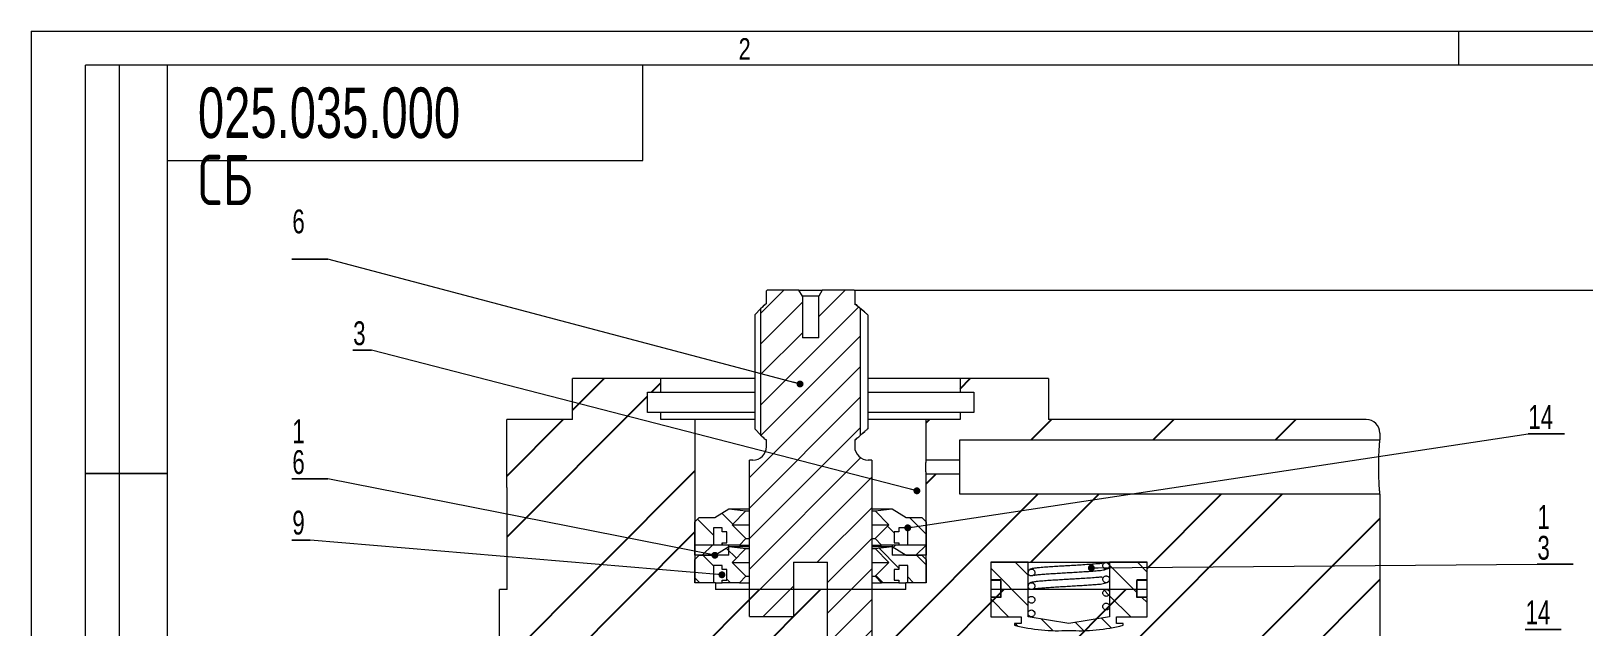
# Model space of a CAD drawing. Header units: millimetres. Extents: x 0 to 420, y -122 to 297.
# Drawn here: x 0 to 228.4, y 209.4 to 297 of the extents above; entities that cross this region are included whole.
import ezdxf

# ---------------------------------------------------------------- set-up
doc = ezdxf.new("R2010")
doc.units = ezdxf.units.MM
doc.layers.add('ОСЕВЫЕ', color=7, linetype='Continuous')
doc.styles.add('SLDTEXTSTYLE0', font='TXT', dxfattribs={"width": 0.7})
doc.styles.add('SLDTEXTSTYLE1', font='TXT', dxfattribs={"width": 0.7, "bigfont": 'bigfont'})
doc.styles.add('SLDTEXTSTYLE5', font='TXT', dxfattribs={"width": 0.75})
doc.dimstyles.new('SLDDIMSTYLE0', dxfattribs={"dimtxt": 4.10931, "dimasz": 3.302, "dimexe": 0, "dimexo": 0.0625, "dimgap": 1.027327, "dimtad": 2, "dimdec": 3, "dimrnd": 1e-09, "dimzin": 12, "dimdsep": 46, "dimtxsty": 'SLDTEXTSTYLE0', "dimsah": 1, "dimcen": 0.09, "dimadec": 0, "dimazin": 3, "dimtfac": 1, "dimtdec": 3, "dimtofl": 0, "dimtmove": 0, "dimatfit": 3, "dimfxl": 1, "dimfrac": 2, "dimtolj": 1, "dimtzin": 12, "dimarcsym": 0})

# ---------------------------------------------------------------- blocks, each defined once
blk = doc.blocks.new('SW_NOTE_0')
at = {"color": 0, "linetype": 'Continuous', "lineweight": 0, "char_height": 7.4083, "attachment_point": 1}
for s, insert, style in [('025.035.000', (0, 9.55), 'SLDTEXTSTYLE0'), ('\\M+18452\\M+18441', (0, -0.33), 'SLDTEXTSTYLE1')]:
    blk.add_mtext(s, dxfattribs=dict(at, insert=insert, style=style))
blk = doc.blocks.new('SW_NOTE_1')
at = {"color": 0, "linetype": 'Continuous', "lineweight": 0}
for p, q in [((-0.05, 0.29), (2.67, 0.29)), ((2.67, 0.29), (-0.05, 0.29)), ((-0.05, 0.29), (2.67, 0.29)), ((2.67, 0.29), (-0.05, 0.29)), ((-0.05, 0.29), (2.67, 0.29)), ((2.67, 0.29), (-0.05, 0.29))]:
    blk.add_line(p, q, dxfattribs=at)
at = {"color": 0, "linetype": 'Continuous', "lineweight": 0, "insert": (0, 4.51), "char_height": 3.5, "attachment_point": 1, "style": 'SLDTEXTSTYLE0'}
blk.add_mtext('3', dxfattribs=at)
blk = doc.blocks.new('_DOT')
at = {"color": 0, "linetype": 'ByBlock', "lineweight": -2}
blk.add_line((-0.5, 0), (-1, 0), dxfattribs=at)
at = {"color": 0, "linetype": 'ByBlock', "const_width": 0.5}
blk.add_lwpolyline([(-0.25, 0, 1), (0.25, 0, 1)], format="xyb", close=True, dxfattribs=at)
blk = doc.blocks.new('_D_1')
at = {"color": 7, "linetype": 'Continuous', "lineweight": 0}
for p, q in [((121.06, 258.93), (259.66, 258.93)), ((258.66, 258.93), (258.66, 110.93)), ((177.08, 110.93), (259.66, 110.93))]:
    blk.add_line(p, q, dxfattribs=at)
for points in [[(258.66, 258.93), (258.15, 255.63), (259.17, 255.63)], [(258.66, 110.93), (259.17, 114.23), (258.15, 114.23)]]:
    blk.add_solid(points, dxfattribs=at)
at = {"color": 7, "linetype": 'Continuous', "lineweight": 0, "insert": (253.2, 174.56), "char_height": 4.233, "attachment_point": 1, "rotation": 90, "style": 'SLDTEXTSTYLE0'}
blk.add_mtext('148', dxfattribs=at)
blk = doc.blocks.new('SW_NOTE_4')
at = {"color": 0, "linetype": 'Continuous', "lineweight": 0}
for p, q in [((-0.09, -2.77), (5.23, -2.77)), ((5.23, -2.77), (-0.09, -2.77)), ((-0.09, -2.77), (5.23, -2.77)), ((5.23, -2.77), (-0.09, -2.77)), ((-0.09, -2.77), (5.23, -2.77)), ((5.23, -2.77), (-0.09, -2.77))]:
    blk.add_line(p, q, dxfattribs=at)
at = {"color": 0, "linetype": 'Continuous', "lineweight": 0, "insert": (0, 4.51), "char_height": 3.5, "attachment_point": 1, "style": 'SLDTEXTSTYLE0'}
blk.add_mtext('6', dxfattribs=at)
blk = doc.blocks.new('SW_NOTE_5')
at = {"color": 0, "linetype": 'Continuous', "lineweight": 0}
for p, q in [((-0.09, 0.19), (2.63, 0.19)), ((2.63, 0.19), (-0.09, 0.19)), ((-0.09, 0.19), (2.63, 0.19)), ((2.63, 0.19), (-0.09, 0.19)), ((-0.09, 0.19), (2.63, 0.19)), ((2.63, 0.19), (-0.09, 0.19))]:
    blk.add_line(p, q, dxfattribs=at)
at = {"color": 0, "linetype": 'Continuous', "lineweight": 0, "insert": (0, 4.51), "char_height": 3.5, "attachment_point": 1, "style": 'SLDTEXTSTYLE0'}
blk.add_mtext('9', dxfattribs=at)
blk = doc.blocks.new('SW_NOTE_6')
at = {"color": 0, "linetype": 'Continuous', "lineweight": 0}
for p, q in [((-0.02, 0.3), (5.31, 0.3)), ((5.31, 0.3), (-0.02, 0.3)), ((-0.02, 0.3), (5.31, 0.3)), ((5.31, 0.3), (-0.02, 0.3)), ((-0.02, 0.3), (5.31, 0.3)), ((5.31, 0.3), (-0.02, 0.3))]:
    blk.add_line(p, q, dxfattribs=at)
at = {"color": 0, "linetype": 'Continuous', "lineweight": 0, "insert": (0, 4.51), "char_height": 3.5, "attachment_point": 1, "style": 'SLDTEXTSTYLE0'}
blk.add_mtext('14', dxfattribs=at)
blk = doc.blocks.new('SW_NOTE_7')
at = {"color": 0, "linetype": 'Continuous', "lineweight": 0}
for p, q in [((-0.05, -4.18), (5.27, -4.18)), ((5.27, -4.18), (-0.05, -4.18)), ((-0.05, -4.18), (5.27, -4.18)), ((5.27, -4.18), (-0.05, -4.18)), ((-0.05, -4.18), (5.27, -4.18)), ((5.27, -4.18), (-0.05, -4.18))]:
    blk.add_line(p, q, dxfattribs=at)
at = {"color": 0, "linetype": 'Continuous', "lineweight": 0, "char_height": 3.5, "attachment_point": 1, "style": 'SLDTEXTSTYLE0'}
for s, insert in [('1', (0, 4.51)), ('3', (0, -0.01))]:
    blk.add_mtext(s, dxfattribs=dict(at, insert=insert))
blk = doc.blocks.new('SW_NOTE_8')
at = {"color": 0, "linetype": 'Continuous', "lineweight": 0}
for p, q in [((-0.08, 0.25), (5.25, 0.25)), ((5.25, 0.25), (-0.08, 0.25)), ((-0.08, 0.25), (5.25, 0.25)), ((5.25, 0.25), (-0.08, 0.25)), ((-0.08, 0.25), (5.25, 0.25)), ((5.25, 0.25), (-0.08, 0.25))]:
    blk.add_line(p, q, dxfattribs=at)
at = {"color": 0, "linetype": 'Continuous', "lineweight": 0, "insert": (0, 4.51), "char_height": 3.5, "attachment_point": 1, "style": 'SLDTEXTSTYLE0'}
blk.add_mtext('14', dxfattribs=at)
blk = doc.blocks.new('SW_NOTE_16')
at = {"color": 0, "linetype": 'Continuous', "lineweight": 0}
for p, q in [((-0.09, -4.23), (5.23, -4.23)), ((5.23, -4.23), (-0.09, -4.23)), ((-0.09, -4.23), (5.23, -4.23)), ((5.23, -4.23), (-0.09, -4.23)), ((-0.09, -4.23), (5.23, -4.23)), ((5.23, -4.23), (-0.09, -4.23))]:
    blk.add_line(p, q, dxfattribs=at)
at = {"color": 0, "linetype": 'Continuous', "lineweight": 0, "char_height": 3.5, "attachment_point": 1, "style": 'SLDTEXTSTYLE0'}
for s, insert in [('1', (0, 4.51)), ('6', (0, -0.01))]:
    blk.add_mtext(s, dxfattribs=dict(at, insert=insert))

msp = doc.modelspace()

# ---------------------------------------------------------------- hatches: boundary and pattern name
at = {"linetype": 'Continuous', "lineweight": 0}
h = msp.add_hatch(dxfattribs=at)
h.set_pattern_fill('ANSI31', style=0)
edge = h.paths.add_edge_path(flags=0)
edge.add_line((124.1617, 146.9274), (124.1617, 163.4274))
edge.add_line((124.1617, 163.4274), (126.6617, 163.4274))
edge.add_line((126.6617, 163.4274), (126.6617, 165.4274))
edge.add_line((126.6617, 165.4274), (135.6617, 165.4274))
edge.add_line((135.6617, 165.4274), (135.6617, 185.4274))
edge.add_line((135.6617, 185.4274), (126.6617, 185.4274))
edge.add_line((126.6617, 185.4274), (126.6617, 187.4274))
edge.add_line((126.6617, 187.4274), (124.1617, 187.4274))
edge.add_line((124.1617, 187.4274), (124.1617, 203.9274))
edge.add_line((124.1617, 203.9274), (126.6617, 203.9274))
edge.add_line((126.6617, 203.9274), (126.6617, 205.4274))
edge.add_line((126.6617, 205.4274), (126.1617, 205.9274))
edge.add_line((126.1617, 205.9274), (123.6617, 205.9274))
edge.add_line((123.6617, 205.9274), (123.6617, 233.9274))
edge.add_line((123.6617, 233.9274), (123.1617, 233.9274))
edge.add_arc((123.1617, 235.9274), 2, 180, 270, ccw=False)
edge.add_line((121.1617, 235.9274), (121.1617, 236.9274))
edge.add_line((121.1617, 236.9274), (121.2512, 236.9274))
edge.add_spline(control_points=[(121.2512, 236.9274), (121.332, 237.007), (121.4139, 237.0854), (121.4967, 237.1628), (121.5795, 237.2402), (121.6633, 237.3167), (121.7478, 237.3922), (121.8176, 237.4546), (121.8879, 237.5165), (121.9586, 237.5778)], knot_values=[0, 0, 0, 0, 0.00034012, 0.00034012, 0.00034012, 0.00068022, 0.00068022, 0.00068022, 0.00096102, 0.00096102, 0.00096102, 0.00096102], weights=[1, 1, 1, 1, 1, 1, 1, 1, 1, 1], degree=3, periodic=0)
edge.add_line((121.9586, 237.5778), (121.9586, 256.2771))
edge.add_spline(control_points=[(121.9586, 256.2771), (121.8879, 256.3384), (121.8176, 256.4002), (121.7478, 256.4626), (121.6633, 256.5382), (121.5795, 256.6146), (121.4967, 256.692), (121.4139, 256.7695), (121.332, 256.8479), (121.2512, 256.9274)], knot_values=[0.00156653, 0.00156653, 0.00156653, 0.00156653, 0.00184735, 0.00184735, 0.00184735, 0.00218746, 0.00218746, 0.00218746, 0.00252759, 0.00252759, 0.00252759, 0.00252759], weights=[1, 1, 1, 1, 1, 1, 1, 1, 1, 1], degree=3, periodic=0)
edge.add_line((121.2512, 256.9274), (121.1617, 256.9274))
edge.add_line((121.1617, 256.9274), (121.1617, 258.8274))
edge.add_line((121.1617, 258.8274), (121.0617, 258.9274))
edge.add_line((121.0617, 258.9274), (116.3617, 258.9274))
edge.add_line((116.3617, 258.9274), (115.8617, 258.0614))
edge.add_line((115.8617, 258.0614), (115.8617, 251.9274))
edge.add_line((115.8617, 251.9274), (113.4617, 251.9274))
edge.add_line((113.4617, 251.9274), (113.4617, 258.0614))
edge.add_line((113.4617, 258.0614), (112.9617, 258.9274))
edge.add_line((112.9617, 258.9274), (108.2617, 258.9274))
edge.add_line((108.2617, 258.9274), (108.1617, 258.8274))
edge.add_line((108.1617, 258.8274), (108.1617, 256.9274))
edge.add_line((108.1617, 256.9274), (108.0721, 256.9274))
edge.add_spline(control_points=[(108.0721, 256.9274), (107.9368, 256.7941), (107.7982, 256.664), (107.6574, 256.5364), (107.5884, 256.4738), (107.5187, 256.4118), (107.4487, 256.3503), (107.4208, 256.3258), (107.3928, 256.3014), (107.3647, 256.2771)], knot_values=[0, 0, 0, 0, 0.00057, 0.00057, 0.00057, 0.0008496, 0.0008496, 0.0008496, 0.00096095, 0.00096095, 0.00096095, 0.00096095], weights=[1, 1, 1, 1, 1, 1, 1, 1, 1, 1], degree=3, periodic=0)
edge.add_line((107.3647, 256.2771), (107.3647, 237.5778))
edge.add_spline(control_points=[(107.3647, 237.5778), (107.3928, 237.5535), (107.4208, 237.5291), (107.4487, 237.5046), (107.5187, 237.4431), (107.5884, 237.3811), (107.6574, 237.3185), (107.7982, 237.1909), (107.9368, 237.0608), (108.0721, 236.9274)], knot_values=[0.00156655, 0.00156655, 0.00156655, 0.00156655, 0.00167792, 0.00167792, 0.00167792, 0.00195755, 0.00195755, 0.00195755, 0.00252763, 0.00252763, 0.00252763, 0.00252763], weights=[1, 1, 1, 1, 1, 1, 1, 1, 1, 1], degree=3, periodic=0)
edge.add_line((108.0721, 236.9274), (108.1617, 236.9274))
edge.add_line((108.1617, 236.9274), (108.1617, 235.9274))
edge.add_arc((106.1617, 235.9274), 2, 270, 360, ccw=False)
edge.add_line((106.1617, 233.9274), (105.6617, 233.9274))
edge.add_line((105.6617, 233.9274), (105.6617, 210.9881))
edge.add_line((105.6617, 210.9881), (112.1617, 210.9881))
edge.add_line((112.1617, 210.9881), (112.1617, 218.9274))
edge.add_line((112.1617, 218.9274), (117.1617, 218.9274))
edge.add_line((117.1617, 218.9274), (117.1617, 145.7935))
edge.add_line((117.1617, 145.7935), (117.6617, 144.9274))
edge.add_line((117.6617, 144.9274), (126.1617, 144.9274))
edge.add_line((126.1617, 144.9274), (126.6617, 145.4274))
edge.add_line((126.6617, 145.4274), (126.6617, 146.9274))
edge.add_line((126.6617, 146.9274), (124.1617, 146.9274))
at = {"linetype": 'Continuous'}
h = msp.add_hatch(dxfattribs=at)
h.set_pattern_fill('ANSI32', scale=2, style=0)
edge = h.paths.add_edge_path(flags=0)
edge.add_arc((197.6617, 167.9274), 2, 180, 270, ccw=False)
edge.add_line((195.6617, 167.9274), (195.6617, 199.9274))
edge.add_line((195.6617, 199.9274), (198.4117, 199.9274))
edge.add_line((198.4117, 199.9274), (198.4117, 214.9274))
edge.add_line((198.4117, 214.9274), (198.4202, 214.9274))
edge.add_line((198.4202, 214.9274), (198.4202, 228.9274))
edge.add_line((198.4202, 228.9274), (136.6371, 228.9274))
edge.add_line((136.6371, 228.9274), (136.6371, 231.9274))
edge.add_line((136.6371, 231.9274), (131.6617, 231.9274))
edge.add_line((131.6617, 231.9274), (131.6617, 215.9274))
edge.add_line((131.6617, 215.9274), (128.6617, 215.9274))
edge.add_line((128.6617, 215.9274), (128.6617, 214.9274))
edge.add_line((128.6617, 214.9274), (100.6617, 214.9274))
edge.add_line((100.6617, 214.9274), (100.6617, 215.9274))
edge.add_line((100.6617, 215.9274), (97.6617, 215.9274))
edge.add_line((97.6617, 215.9274), (97.6617, 239.9274))
edge.add_line((97.6617, 239.9274), (92.6617, 239.9274))
edge.add_line((92.6617, 239.9274), (92.6617, 240.9274))
edge.add_line((92.6617, 240.9274), (90.6617, 240.9274))
edge.add_line((90.6617, 240.9274), (90.6617, 243.9274))
edge.add_line((90.6617, 243.9274), (92.6617, 243.9274))
edge.add_line((92.6617, 243.9274), (92.6617, 245.9274))
edge.add_line((92.6617, 245.9274), (79.6617, 245.9274))
edge.add_line((79.6617, 245.9274), (79.6617, 239.9274))
edge.add_line((79.6617, 239.9274), (69.9667, 239.9274))
edge.add_line((69.9667, 239.9274), (69.9667, 229.9274))
edge.add_line((69.9667, 229.9274), (70.0179, 229.9274))
edge.add_line((70.0179, 229.9274), (70.0179, 214.9274))
edge.add_line((70.0179, 214.9274), (68.9117, 214.9274))
edge.add_line((68.9117, 214.9274), (68.9117, 199.9274))
edge.add_line((68.9117, 199.9274), (71.6617, 199.9274))
edge.add_line((71.6617, 199.9274), (71.6617, 165.9274))
edge.add_line((71.6617, 165.9274), (62.6617, 165.9274))
edge.add_arc((62.6617, 163.9274), 2, 90, 180)
edge.add_line((60.6617, 163.9274), (60.6617, 140.9274))
edge.add_line((60.6617, 140.9274), (92.6617, 140.9274))
edge.add_line((92.6617, 140.9274), (92.6617, 199.9274))
edge.add_line((92.6617, 199.9274), (174.6617, 199.9274))
edge.add_line((174.6617, 199.9274), (174.6617, 140.9274))
edge.add_line((174.6617, 140.9274), (206.6617, 140.9274))
edge.add_line((206.6617, 140.9274), (206.6617, 163.9274))
edge.add_arc((204.6617, 163.9274), 2, 0, 90)
edge.add_line((204.6617, 165.9274), (197.6617, 165.9274))
h.paths.add_polyline_path([(164.1617, 218.9274), (164.1617, 214.9274), (141.1617, 214.9274), (141.1617, 218.9274)], flags=0)
h = msp.add_hatch(dxfattribs=at)
h.set_pattern_fill('ANSI31', scale=4, style=0)
edge = h.paths.add_edge_path(flags=0)
edge.add_line((198.4202, 236.9274), (198.4202, 237.9274))
edge.add_arc((196.4202, 237.9274), 2, 0, 90)
edge.add_line((196.4202, 239.9274), (149.6617, 239.9274))
edge.add_line((149.6617, 239.9274), (149.6617, 245.9274))
edge.add_line((149.6617, 245.9274), (136.6617, 245.9274))
edge.add_line((136.6617, 245.9274), (136.6617, 243.9274))
edge.add_line((136.6617, 243.9274), (138.6617, 243.9274))
edge.add_line((138.6617, 243.9274), (138.6617, 240.9274))
edge.add_line((138.6617, 240.9274), (136.6617, 240.9274))
edge.add_line((136.6617, 240.9274), (136.6617, 239.9274))
edge.add_line((136.6617, 239.9274), (131.6617, 239.9274))
edge.add_line((131.6617, 239.9274), (131.6617, 233.9274))
edge.add_line((131.6617, 233.9274), (136.6371, 233.9274))
edge.add_line((136.6371, 233.9274), (136.6371, 236.9274))
edge.add_line((136.6371, 236.9274), (198.4202, 236.9274))
at = {"linetype": 'Continuous', "lineweight": 0}
h = msp.add_hatch(dxfattribs=at)
h.set_pattern_fill('ANSI31', angle=90, style=0)
h.paths.add_polyline_path([(103.1357, 224.4331), (105.1617, 226.5051), (102.6624, 226.8049), (100.5907, 225.4957), (98.2911, 225.4957), (97.6617, 224.8663), (97.6617, 221.4616), (100.3673, 221.4616), (100.3673, 223.9969), (101.6617, 223.9969), (101.6617, 223.4202), (102.3452, 223.4202), (102.3452, 221.816), (101.6617, 221.816), (101.6617, 221.4616), (104.216, 221.4616), (105.1617, 222.4072)], flags=0)
h = msp.add_hatch(dxfattribs=at)
h.set_pattern_fill('ANSI31', angle=90, style=0)
h.paths.add_polyline_path([(124.1617, 226.5051), (126.1876, 224.4331), (124.1617, 222.4072), (125.1073, 221.4616), (127.6617, 221.4616), (127.6617, 221.816), (126.9781, 221.816), (126.9781, 223.4202), (127.6617, 223.4202), (127.6617, 223.9969), (128.9561, 223.9969), (128.9561, 221.4616), (131.6617, 221.4616), (131.6617, 224.8663), (131.0323, 225.4957), (128.7327, 225.4957), (126.6609, 226.8049)], flags=0)
h = msp.add_hatch(dxfattribs=at)
h.set_pattern_fill('ANSI31', style=0)
h.paths.add_polyline_path([(97.6617, 221.4616), (97.6617, 219.9616), (102.6617, 219.9616), (102.6617, 221.4616)], flags=0)
h = msp.add_hatch(dxfattribs=at)
h.set_pattern_fill('ANSI31', angle=90, style=0)
h.paths.add_polyline_path([(103.1357, 218.899), (105.1617, 220.9709), (102.6624, 221.2708), (100.5907, 219.9616), (98.2911, 219.9616), (97.6617, 219.3322), (97.6617, 215.9274), (100.3673, 215.9274), (100.3673, 218.4628), (101.6617, 218.4628), (101.6617, 217.886), (102.3452, 217.886), (102.3452, 216.2818), (101.6617, 216.2818), (101.6617, 215.9274), (104.216, 215.9274), (105.1617, 216.8731)], flags=0)
h = msp.add_hatch(dxfattribs=at)
h.set_pattern_fill('ANSI31', angle=90, style=0)
h.paths.add_polyline_path([(124.1617, 220.9709), (126.1876, 218.899), (124.1617, 216.8731), (125.1073, 215.9274), (127.6617, 215.9274), (127.6617, 216.2818), (126.9781, 216.2818), (126.9781, 217.886), (127.6617, 217.886), (127.6617, 218.4628), (128.9561, 218.4628), (128.9561, 215.9274), (131.6617, 215.9274), (131.6617, 219.3322), (131.0323, 219.9616), (128.7327, 219.9616), (126.6609, 221.2708)], flags=0)
h = msp.add_hatch(dxfattribs=at)
h.set_pattern_fill('ANSI31', style=0)
h.paths.add_polyline_path([(131.6617, 219.9616), (131.6617, 221.4616), (126.6617, 221.4616), (126.6617, 219.9616)], flags=0)
h = msp.add_hatch(dxfattribs=at)
h.set_pattern_fill('ANSI31', angle=90, style=0)
edge = h.paths.add_edge_path(flags=0)
edge.add_line((142.6617, 213.7705), (141.1617, 213.7815))
edge.add_line((141.1617, 213.7815), (141.1617, 210.9274))
edge.add_line((141.1617, 210.9274), (145.6617, 210.9274))
edge.add_line((145.6617, 210.9274), (145.6617, 209.9274))
edge.add_line((145.6617, 209.9274), (144.6617, 209.9274))
edge.add_line((144.6617, 209.9274), (144.6617, 209.6889))
edge.add_arc((151.0955, 234.8802), 26, 255.672938, 273.453338)
edge.add_arc((154.2278, 234.8802), 26, 266.546662, 284.327062)
edge.add_line((160.6617, 209.6889), (160.6617, 209.9274))
edge.add_line((160.6617, 209.9274), (159.6617, 209.9274))
edge.add_line((159.6617, 209.9274), (159.6617, 210.9274))
edge.add_line((159.6617, 210.9274), (164.1617, 210.9274))
edge.add_line((164.1617, 210.9274), (164.1617, 213.7815))
edge.add_line((164.1617, 213.7815), (162.6617, 213.7705))
edge.add_line((162.6617, 213.7705), (162.6617, 216.2713))
edge.add_line((162.6617, 216.2713), (164.1617, 216.2823))
edge.add_line((164.1617, 216.2823), (164.1617, 218.9274))
edge.add_line((164.1617, 218.9274), (158.6617, 218.9274))
edge.add_line((158.6617, 218.9274), (158.6617, 210.9274))
edge.add_line((158.6617, 210.9274), (152.6617, 209.9274))
edge.add_line((152.6617, 209.9274), (146.6617, 210.9274))
edge.add_line((146.6617, 210.9274), (146.6617, 218.9274))
edge.add_line((146.6617, 218.9274), (141.1617, 218.9274))
edge.add_line((141.1617, 218.9274), (141.1617, 216.2823))
edge.add_line((141.1617, 216.2823), (142.6617, 216.2713))
edge.add_line((142.6617, 216.2713), (142.6617, 213.7705))
h = msp.add_hatch(dxfattribs=at)
h.set_pattern_fill('ANSI31', angle=90, style=0)
edge = h.paths.add_edge_path(flags=0)
edge.add_spline(control_points=[(146.6625, 217.4257), (146.6625, 217.2949), (146.7378, 216.9257), (147.5873, 216.9257), (147.6625, 217.2949), (147.6625, 217.5565), (147.5873, 217.9257), (146.7378, 217.9257), (146.6625, 217.5565), (146.6625, 217.4257)], knot_values=[0, 0, 0, 0, 0.25, 0.25, 0.5, 0.5, 0.75, 0.75, 1, 1, 1, 1], weights=[0.97552826, 0.97552826, 0.66541847, 0.66541847, 0.97552826, 0.97552826, 0.66541847, 0.66541847, 0.97552826, 0.97552826], degree=3, periodic=0)
h = msp.add_hatch(dxfattribs=at)
h.set_pattern_fill('ANSI31', angle=90, style=0)
edge = h.paths.add_edge_path(flags=0)
edge.add_spline(control_points=[(158.6608, 218.4257), (158.6608, 218.5565), (158.5856, 218.9257), (157.736, 218.9257), (157.6608, 218.5565), (157.6608, 218.2949), (157.736, 217.9257), (158.5856, 217.9257), (158.6608, 218.2949), (158.6608, 218.4257)], knot_values=[0.25, 0.25, 0.25, 0.25, 0.5, 0.5, 0.75, 0.75, 1, 1, 1.25, 1.25, 1.25, 1.25], weights=[0.97552826, 0.97552826, 0.66541847, 0.66541847, 0.97552826, 0.97552826, 0.66541847, 0.66541847, 0.97552826, 0.97552826], degree=3, periodic=0)
h = msp.add_hatch(dxfattribs=at)
h.set_pattern_fill('ANSI31', style=0)
h.paths.add_polyline_path([(141.1617, 216.348), (141.1617, 213.848), (142.6617, 213.848), (142.6617, 216.348)], flags=0)
h = msp.add_hatch(dxfattribs=at)
h.set_pattern_fill('ANSI31', angle=90, style=0)
edge = h.paths.add_edge_path(flags=0)
edge.add_spline(control_points=[(146.6625, 215.4257), (146.6625, 215.2949), (146.7378, 214.9257), (147.5873, 214.9257), (147.6625, 215.2949), (147.6625, 215.5565), (147.5873, 215.9257), (146.7378, 215.9257), (146.6625, 215.5565), (146.6625, 215.4257)], knot_values=[0, 0, 0, 0, 0.25, 0.25, 0.5, 0.5, 0.75, 0.75, 1, 1, 1, 1], weights=[0.97552826, 0.97552826, 0.66541847, 0.66541847, 0.97552826, 0.97552826, 0.66541847, 0.66541847, 0.97552826, 0.97552826], degree=3, periodic=0)
h = msp.add_hatch(dxfattribs=at)
h.set_pattern_fill('ANSI31', angle=90, style=0)
edge = h.paths.add_edge_path(flags=0)
edge.add_spline(control_points=[(158.6608, 216.4257), (158.6608, 216.5565), (158.5856, 216.9257), (157.736, 216.9257), (157.6608, 216.5565), (157.6608, 216.2949), (157.736, 215.9257), (158.5856, 215.9257), (158.6608, 216.2949), (158.6608, 216.4257)], knot_values=[0.25, 0.25, 0.25, 0.25, 0.5, 0.5, 0.75, 0.75, 1, 1, 1.25, 1.25, 1.25, 1.25], weights=[0.97552826, 0.97552826, 0.66541847, 0.66541847, 0.97552826, 0.97552826, 0.66541847, 0.66541847, 0.97552826, 0.97552826], degree=3, periodic=0)
h = msp.add_hatch(dxfattribs=at)
h.set_pattern_fill('ANSI31', angle=90, style=0)
edge = h.paths.add_edge_path(flags=0)
edge.add_spline(control_points=[(158.6608, 214.4257), (158.6608, 214.5565), (158.5856, 214.9257), (157.736, 214.9257), (157.6608, 214.5565), (157.6608, 214.2949), (157.736, 213.9257), (158.5856, 213.9257), (158.6608, 214.2949), (158.6608, 214.4257)], knot_values=[0.25, 0.25, 0.25, 0.25, 0.5, 0.5, 0.75, 0.75, 1, 1, 1.25, 1.25, 1.25, 1.25], weights=[0.97552826, 0.97552826, 0.66541847, 0.66541847, 0.97552826, 0.97552826, 0.66541847, 0.66541847, 0.97552826, 0.97552826], degree=3, periodic=0)
h = msp.add_hatch(dxfattribs=at)
h.set_pattern_fill('ANSI31', style=0)
h.paths.add_polyline_path([(162.6617, 216.348), (162.6617, 213.848), (164.1617, 213.848), (164.1617, 216.348)], flags=0)
h = msp.add_hatch(dxfattribs=at)
h.set_pattern_fill('ANSI31', angle=90, style=0)
edge = h.paths.add_edge_path(flags=0)
edge.add_spline(control_points=[(146.6625, 213.4257), (146.6625, 213.2949), (146.7378, 212.9257), (147.5873, 212.9257), (147.6625, 213.2949), (147.6625, 213.5565), (147.5873, 213.9257), (146.7378, 213.9257), (146.6625, 213.5565), (146.6625, 213.4257)], knot_values=[0, 0, 0, 0, 0.25, 0.25, 0.5, 0.5, 0.75, 0.75, 1, 1, 1, 1], weights=[0.97552826, 0.97552826, 0.66541847, 0.66541847, 0.97552826, 0.97552826, 0.66541847, 0.66541847, 0.97552826, 0.97552826], degree=3, periodic=0)
h = msp.add_hatch(dxfattribs=at)
h.set_pattern_fill('ANSI31', angle=90, style=0)
edge = h.paths.add_edge_path(flags=0)
edge.add_spline(control_points=[(158.6608, 212.4257), (158.6608, 212.5565), (158.5856, 212.9257), (157.736, 212.9257), (157.6608, 212.5565), (157.6608, 212.2949), (157.736, 211.9257), (158.5856, 211.9257), (158.6608, 212.2949), (158.6608, 212.4257)], knot_values=[0.25, 0.25, 0.25, 0.25, 0.5, 0.5, 0.75, 0.75, 1, 1, 1.25, 1.25, 1.25, 1.25], weights=[0.97552826, 0.97552826, 0.66541847, 0.66541847, 0.97552826, 0.97552826, 0.66541847, 0.66541847, 0.97552826, 0.97552826], degree=3, periodic=0)
h = msp.add_hatch(dxfattribs=at)
h.set_pattern_fill('ANSI31', angle=90, style=0)
edge = h.paths.add_edge_path(flags=0)
edge.add_spline(control_points=[(146.6625, 211.4257), (146.6625, 211.2949), (146.7378, 210.9257), (147.5873, 210.9257), (147.6625, 211.2949), (147.6625, 211.5565), (147.5873, 211.9257), (146.7378, 211.9257), (146.6625, 211.5565), (146.6625, 211.4257)], knot_values=[0, 0, 0, 0, 0.25, 0.25, 0.5, 0.5, 0.75, 0.75, 1, 1, 1, 1], weights=[0.97552826, 0.97552826, 0.66541847, 0.66541847, 0.97552826, 0.97552826, 0.66541847, 0.66541847, 0.97552826, 0.97552826], degree=3, periodic=0)

# ---------------------------------------------------------------- linework, layer by layer
at = {"color": 7, "linetype": 'Continuous', "lineweight": 15}
for p, q in [((8, 172), (8, 292)), ((20, 292), (8, 292)), ((8, 172), (8, 292)), ((13, 172), (13, 292)), ((13, 172), (13, 292)), ((20, 292), (20, 5)), ((415, 292), (20, 292)), ((20, 292), (20, 5)), ((90, 278), (90, 292)), ((20, 278), (90, 278)), ((108.2617, 258.9274), (108.1617, 258.8274)), ((108.1617, 256.9274), (108.1617, 258.8274)), ((112.9617, 258.9274), (108.2617, 258.9274)), ((113.4617, 258.0614), (112.9617, 258.9274)), ((112.9617, 258.9274), (116.3617, 258.9274)), ((116.3617, 258.9274), (115.8617, 258.0614)), ((121.0617, 258.9274), (116.3617, 258.9274)), ((121.1617, 258.8274), (121.0617, 258.9274)), ((121.1617, 258.8274), (121.1617, 256.9274)), ((107.3647, 256.2165), (106.4512, 255.2992)), ((107.3647, 237.5778), (107.3647, 256.2771)), ((108.1264, 256.9274), (107.7555, 256.6105)), ((108.1617, 256.9274), (108.0721, 256.9274)), ((113.4617, 258.0614), (113.4617, 251.9274)), ((115.8617, 258.0614), (113.4617, 258.0614)), ((115.8617, 251.9274), (115.8617, 258.0614)), ((122.6673, 255.6863), (121.1273, 256.9274)), ((121.2512, 256.9274), (121.1617, 256.9274)), ((121.9586, 256.2771), (121.9586, 237.5778)), ((106.4512, 255.2992), (106.4512, 238.5556)), ((123.0889, 255.2992), (123.0889, 238.5556)), ((115.8617, 251.9274), (113.4617, 251.9274)), ((79.6617, 239.9274), (79.6617, 245.9274)), ((92.6617, 245.9274), (79.6617, 245.9274)), ((92.6617, 243.9274), (92.6617, 245.9274)), ((106.4512, 245.9274), (92.6617, 245.9274)), ((136.6617, 245.9274), (123.0889, 245.9274)), ((136.6617, 245.9274), (136.6617, 243.9274)), ((149.6617, 245.9274), (136.6617, 245.9274)), ((149.6617, 245.9274), (149.6617, 239.9274)), ((90.6617, 243.9274), (92.6617, 243.9274)), ((90.6617, 240.9274), (90.6617, 243.9274)), ((92.6617, 243.9274), (106.4512, 243.9274)), ((123.0889, 243.9274), (136.6617, 243.9274)), ((136.6617, 243.9274), (138.6617, 243.9274)), ((138.6617, 243.9274), (138.6617, 240.9274)), ((69.9667, 229.9274), (69.9667, 239.9274)), ((79.6617, 239.9274), (69.9667, 239.9274)), ((92.6617, 240.9274), (90.6617, 240.9274)), ((92.6617, 239.9274), (92.6617, 240.9274)), ((106.4512, 240.9274), (92.6617, 240.9274)), ((97.6617, 239.9274), (92.6617, 239.9274)), ((97.6617, 239.9274), (97.6617, 215.9274)), ((106.4512, 239.9274), (97.6617, 239.9274)), ((136.6617, 240.9274), (123.0889, 240.9274)), ((131.6617, 239.9274), (123.0889, 239.9274)), ((131.6617, 233.9274), (131.6617, 239.9274)), ((136.6617, 239.9274), (131.6617, 239.9274)), ((136.6617, 240.9274), (136.6617, 239.9274)), ((138.6617, 240.9274), (136.6617, 240.9274)), ((196.4202, 239.9274), (149.6617, 239.9274)), ((107.3647, 237.6384), (106.4512, 238.5556)), ((122.2841, 237.8598), (122.6673, 238.1686)), ((198.4202, 237.9274), (198.4202, 236.9274)), ((108.1617, 236.9274), (108.0721, 236.9274)), ((108.1617, 235.9274), (108.1617, 236.9274)), ((121.2512, 236.9274), (121.1617, 236.9274)), ((121.1617, 236.9274), (121.1617, 235.9274)), ((136.6371, 236.9274), (198.4202, 236.9274)), ((136.6371, 233.9274), (136.6371, 236.9274)), ((105.6617, 210.9881), (105.6617, 233.9274)), ((106.1617, 233.9274), (105.6617, 233.9274)), ((123.6617, 233.9274), (123.1617, 233.9274)), ((123.6617, 233.9274), (123.6617, 205.9274)), ((136.6371, 233.9274), (131.6617, 233.9274)), ((136.6371, 231.9274), (136.6371, 233.9274)), ((8, 232), (20, 232)), ((20, 232), (8, 232)), ((131.6617, 215.9274), (131.6617, 231.9274)), ((131.6617, 231.9274), (136.6371, 231.9274)), ((136.6371, 228.9274), (136.6371, 231.9274)), ((70.0179, 229.9274), (69.9667, 229.9274)), ((70.0179, 214.9274), (70.0179, 229.9274)), ((198.4202, 228.9274), (136.6371, 228.9274)), ((198.4202, 228.9274), (198.4202, 214.9274)), ((100.5907, 225.4957), (102.6624, 226.8049)), ((102.6624, 226.8049), (105.6617, 226.8049)), ((102.6624, 226.8049), (105.1617, 226.5051)), ((105.1617, 226.5051), (103.1357, 224.4331)), ((105.1617, 226.5051), (105.6617, 226.5051)), ((123.6617, 226.8049), (126.6609, 226.8049)), ((123.6617, 226.5051), (124.1617, 226.5051)), ((124.1617, 226.5051), (126.6609, 226.8049)), ((126.1876, 224.4331), (124.1617, 226.5051)), ((126.6609, 226.8049), (128.7327, 225.4957)), ((97.6617, 224.8663), (98.2911, 225.4957)), ((97.6617, 221.4616), (97.6617, 224.8663)), ((98.2911, 225.4957), (100.5907, 225.4957)), ((100.3673, 223.9969), (100.3673, 221.4616)), ((101.6617, 223.9969), (100.3673, 223.9969)), ((101.6617, 223.4202), (101.6617, 223.9969)), ((103.1357, 224.4331), (105.1617, 222.4072)), ((103.1357, 224.4331), (105.6617, 224.4331)), ((123.6617, 224.4331), (126.1876, 224.4331)), ((124.1617, 222.4072), (126.1876, 224.4331)), ((127.6617, 223.9969), (127.6617, 223.4202)), ((128.9561, 223.9969), (127.6617, 223.9969)), ((128.7327, 225.4957), (131.0323, 225.4957)), ((128.9561, 221.4616), (128.9561, 223.9969)), ((131.0323, 225.4957), (131.6617, 224.8663)), ((131.6617, 224.8663), (131.6617, 221.4616)), ((102.3452, 223.4202), (101.6617, 223.4202)), ((101.6617, 221.4616), (101.6617, 221.816)), ((101.6617, 221.816), (102.3452, 221.816)), ((102.3452, 221.816), (102.3452, 223.4202)), ((105.1617, 222.4072), (104.216, 221.4616)), ((105.1617, 222.4072), (105.6617, 222.4072)), ((123.6617, 222.4072), (124.1617, 222.4072)), ((125.1073, 221.4616), (124.1617, 222.4072)), ((126.9781, 223.4202), (126.9781, 221.816)), ((127.6617, 223.4202), (126.9781, 223.4202)), ((126.9781, 221.816), (127.6617, 221.816)), ((127.6617, 221.816), (127.6617, 221.4616)), ((97.6617, 219.9616), (97.6617, 221.4616)), ((102.6617, 221.4616), (97.6617, 221.4616)), ((100.3673, 221.4616), (97.6617, 221.4616)), ((102.6617, 219.9616), (97.6617, 219.9616)), ((97.6617, 219.3322), (98.2911, 219.9616)), ((97.6617, 215.9274), (97.6617, 219.3322)), ((98.2911, 219.9616), (100.5907, 219.9616)), ((100.5907, 219.9616), (102.6624, 221.2708)), ((104.216, 221.4616), (101.6617, 221.4616)), ((102.6617, 219.9616), (102.6617, 221.4616)), ((102.6624, 221.2708), (105.6617, 221.2708)), ((102.6624, 221.2708), (105.1617, 220.9709)), ((105.1617, 220.9709), (103.1357, 218.899)), ((104.216, 221.4616), (105.6617, 221.4616)), ((105.1617, 220.9709), (105.6617, 220.9709)), ((123.6617, 221.4616), (125.1073, 221.4616)), ((123.6617, 221.2708), (126.6609, 221.2708)), ((123.6617, 220.9709), (124.1617, 220.9709)), ((124.1617, 220.9709), (126.6609, 221.2708)), ((126.1876, 218.899), (124.1617, 220.9709)), ((127.6617, 221.4616), (125.1073, 221.4616)), ((126.6609, 221.2708), (128.7327, 219.9616)), ((126.6617, 221.4616), (126.6617, 219.9616)), ((131.6617, 221.4616), (126.6617, 221.4616)), ((131.6617, 219.9616), (126.6617, 219.9616)), ((128.7327, 219.9616), (131.0323, 219.9616)), ((131.6617, 221.4616), (128.9561, 221.4616)), ((131.0323, 219.9616), (131.6617, 219.3322)), ((131.6617, 221.4616), (131.6617, 219.9616)), ((131.6617, 219.3322), (131.6617, 215.9274)), ((100.3673, 218.4628), (100.3673, 215.9274)), ((101.6617, 218.4628), (100.3673, 218.4628)), ((101.6617, 217.886), (101.6617, 218.4628)), ((102.3452, 217.886), (101.6617, 217.886)), ((102.3452, 216.2818), (102.3452, 217.886)), ((103.1357, 218.899), (105.1617, 216.8731)), ((103.1357, 218.899), (105.6617, 218.899)), ((112.1617, 218.9274), (117.1617, 218.9274)), ((112.1617, 218.9274), (112.1617, 210.9881)), ((117.1617, 145.7935), (117.1617, 218.9274)), ((123.6617, 218.899), (126.1876, 218.899)), ((124.1617, 216.8731), (126.1876, 218.899)), ((126.9781, 217.886), (126.9781, 216.2818)), ((127.6617, 217.886), (126.9781, 217.886)), ((127.6617, 218.4628), (127.6617, 217.886)), ((128.9561, 218.4628), (127.6617, 218.4628)), ((128.9561, 215.9274), (128.9561, 218.4628)), ((141.1617, 218.9274), (141.1617, 216.2823)), ((146.6617, 218.9274), (141.1617, 218.9274)), ((141.1617, 218.9274), (164.1617, 218.9274)), ((141.1617, 218.9274), (141.1617, 214.9274)), ((146.6617, 210.9274), (146.6617, 218.9274)), ((158.6617, 218.9274), (158.6617, 210.9274)), ((164.1617, 218.9274), (158.6617, 218.9274)), ((164.1617, 216.2823), (164.1617, 218.9274)), ((164.1617, 214.9274), (164.1617, 218.9274)), ((68.9117, 199.9274), (68.9117, 214.9274)), ((70.0179, 214.9274), (68.9117, 214.9274)), ((100.3673, 215.9274), (97.6617, 215.9274)), ((100.6617, 215.9274), (97.6617, 215.9274)), ((100.6617, 215.9274), (100.6617, 214.9274)), ((100.6617, 215.9274), (101.6617, 215.9274)), ((128.6617, 214.9274), (100.6617, 214.9274)), ((101.6617, 215.9274), (101.6617, 216.2818)), ((101.6617, 216.2818), (102.3452, 216.2818)), ((104.216, 215.9274), (101.6617, 215.9274)), ((105.1617, 216.8731), (104.216, 215.9274)), ((104.216, 215.9274), (105.6617, 215.9274)), ((105.1617, 216.8731), (105.6617, 216.8731)), ((123.6617, 216.8731), (124.1617, 216.8731)), ((123.6617, 215.9274), (125.1073, 215.9274)), ((125.1073, 215.9274), (124.1617, 216.8731)), ((127.6617, 215.9274), (125.1073, 215.9274)), ((126.9781, 216.2818), (127.6617, 216.2818)), ((127.6617, 216.2818), (127.6617, 215.9274)), ((127.6617, 215.9274), (128.6617, 215.9274)), ((128.6617, 214.9274), (128.6617, 215.9274)), ((131.6617, 215.9274), (128.6617, 215.9274)), ((131.6617, 215.9274), (128.9561, 215.9274)), ((141.1617, 216.348), (141.1617, 213.848)), ((142.6617, 216.348), (141.1617, 216.348)), ((141.1617, 216.2823), (142.6617, 216.2713)), ((164.1617, 214.9274), (141.1617, 214.9274)), ((142.6617, 213.848), (142.6617, 216.348)), ((142.6617, 216.2713), (142.6617, 213.7705)), ((162.6617, 216.348), (162.6617, 213.848)), ((164.1617, 216.348), (162.6617, 216.348)), ((162.6617, 216.2713), (164.1617, 216.2823)), ((162.6617, 213.7705), (162.6617, 216.2713)), ((164.1617, 213.848), (164.1617, 216.348)), ((198.4117, 214.9274), (198.4202, 214.9274)), ((198.4117, 214.9274), (198.4117, 199.9274)), ((141.1617, 213.848), (142.6617, 213.848)), ((141.1617, 213.7815), (141.1617, 210.9274)), ((142.6617, 213.7705), (141.1617, 213.7815)), ((162.6617, 213.848), (164.1617, 213.848)), ((164.1617, 213.7815), (162.6617, 213.7705)), ((164.1617, 210.9274), (164.1617, 213.7815)), ((105.6617, 210.9881), (112.1617, 210.9881)), ((141.1617, 210.9274), (145.6617, 210.9274)), ((145.6617, 210.9274), (145.6617, 209.9274)), ((152.6617, 209.9274), (146.6617, 210.9274)), ((158.6617, 210.9274), (152.6617, 209.9274)), ((159.6617, 210.9274), (164.1617, 210.9274)), ((159.6617, 209.9274), (159.6617, 210.9274)), ((144.6617, 209.9274), (144.6617, 209.6889)), ((145.6617, 209.9274), (144.6617, 209.9274)), ((160.6617, 209.9274), (159.6617, 209.9274)), ((160.6617, 209.6889), (160.6617, 209.9274))]:
    msp.add_line(p, q, dxfattribs=at)
at = {"color": 7, "linetype": 'Continuous', "lineweight": 0}
for p, q in [((113.1222, 245.1339), (43.6686, 263.4987)), ((130.3091, 229.4404), (50.0592, 250.1259)), ((128.9561, 223.9969), (220.2367, 237.8182)), ((100.5907, 219.9616), (43.6686, 231.191)), ((101.6339, 217.0948), (41.0651, 222.1969)), ((155.9714, 218.1024), (221.5385, 218.6466))]:
    msp.add_line(p, q, dxfattribs=at)
at = {"color": 7, "linetype": 'Continuous', "lineweight": 15}
for centre, radius, start, end in [((196.4202, 237.9274), 2, 0, 90), ((106.1617, 235.9274), 2, 270, 0), ((123.1617, 235.9274), 2, 180, 270), ((151.0955, 234.8802), 26, 255.672938, 273.453338), ((154.2278, 234.8802), 26, 266.546662, 284.327062)]:
    msp.add_arc(centre, radius, start, end, dxfattribs=at)
for points, knots in [([(107.3647, 256.2771), (107.3927, 256.3015), (107.4911, 256.387), (107.7306, 256.5998), (107.935, 256.7959), (108.0721, 256.9274)], [0, 0, 0, 0, 0.115887179, 0.406877326, 1, 1, 1, 1]), ([(107.3647, 256.2771), (107.4199, 256.325), (107.5684, 256.4537), (107.7169, 256.5827), (107.8101, 256.6637)], [0, 0, 0, 0, 0.371728355, 1, 1, 1, 1]), ([(121.2512, 256.9274), (121.3327, 256.8486), (121.4955, 256.6908), (121.7324, 256.475), (121.8881, 256.3387), (121.9586, 256.2771)], [0, 0, 0, 0, 0.353903376, 0.707796154, 1, 1, 1, 1]), ([(123.0889, 255.2992), (122.976, 255.3968), (122.7501, 255.5919), (122.4114, 255.8848), (122.1476, 256.1133), (121.9967, 256.2441), (121.9586, 256.2771)], [0, 0, 0, 0, 0.29960699, 0.59921445, 0.89882259, 1, 1, 1, 1]), ([(107.3647, 237.5778), (107.3927, 237.5534), (107.4911, 237.4678), (107.7306, 237.2551), (107.935, 237.059), (108.0721, 236.9274)], [0, 0, 0, 0, 0.11588717, 0.40687471, 1, 1, 1, 1]), ([(107.3647, 237.5778), (107.4199, 237.5299), (107.5684, 237.4012), (107.7169, 237.2722), (107.8101, 237.1912)], [0, 0, 0, 0, 0.37172935, 1, 1, 1, 1]), ([(121.2512, 236.9274), (121.3327, 237.0063), (121.4955, 237.1641), (121.7324, 237.3799), (121.8881, 237.5161), (121.9586, 237.5778)], [0, 0, 0, 0, 0.35390336, 0.70779873, 1, 1, 1, 1]), ([(123.0889, 238.5556), (122.976, 238.4581), (122.7501, 238.263), (122.4114, 237.97), (122.1476, 237.7416), (121.9967, 237.6108), (121.9586, 237.5778)], [0, 0, 0, 0, 0.299606991, 0.599214451, 0.898821534, 1, 1, 1, 1]), ([(198.4202, 228.9274), (198.4197, 228.9328), (198.4179, 228.9538), (198.3908, 229.2607), (198.3318, 230.0487), (198.2723, 231.1662), (198.239, 232.4823), (198.2464, 233.8463), (198.2913, 235.1075), (198.3532, 236.1166), (198.4084, 236.7975), (198.4163, 236.8844), (198.4202, 236.9274)], [0, 0, 0, 0, 0.03647173, 0.1434026, 0.25048361, 0.35792722, 0.46538198, 0.57247615, 0.67940093, 0.78661132, 0.89411687, 1, 1, 1, 1]), ([(131.6617, 231.9274), (131.6617, 231.9274), (131.6616, 231.9278), (131.6592, 231.9684), (131.6502, 232.1362), (131.6398, 232.3931), (131.6334, 232.6726), (131.6315, 232.9679), (131.6345, 233.2645), (131.6435, 233.5638), (131.6538, 233.7901), (131.6606, 233.9103), (131.6614, 233.9226), (131.6617, 233.9274)], [0, 0, 0, 0, 0.00257151, 0.1097455, 0.21691959, 0.32425323, 0.43166025, 0.50000831, 0.60722642, 0.71444097, 0.82177167, 0.92917884, 1, 1, 1, 1]), ([(146.6625, 217.4257), (146.6681, 217.3695), (146.6791, 217.2571), (146.7653, 217.1074), (146.8922, 216.9936), (147.0507, 216.9286), (147.2215, 216.9196), (147.3857, 216.9676), (147.5248, 217.0674), (147.623, 217.2074), (147.6614, 217.3447), (147.6645, 217.4847), (147.6322, 217.6235), (147.5403, 217.7677), (147.4058, 217.8735), (147.2439, 217.9288), (147.0728, 217.9273), (146.9118, 217.8694), (146.779, 217.7613), (146.6898, 217.6156), (146.6635, 217.4964), (146.6626, 217.4331), (146.6625, 217.4257)], [0, 0, 0, 0, 0.05368728, 0.10737458, 0.16106135, 0.21474866, 0.26843566, 0.32212271, 0.37580995, 0.4294966, 0.48318371, 0.50973803, 0.56342508, 0.61711221, 0.67079907, 0.72448653, 0.77817313, 0.8318605, 0.88554726, 0.93923494, 0.99292142, 1, 1, 1, 1]), ([(157.5917, 218.6956), (157.5885, 218.7052), (157.5722, 218.7536), (157.3719, 218.7364), (156.8733, 218.7053), (155.9228, 218.6245), (154.8174, 218.5542), (153.7654, 218.4889), (152.8202, 218.4344), (151.9244, 218.3842), (150.9968, 218.3285), (150.0214, 218.2665), (149.0203, 218.1993), (148.2, 218.1278), (147.6387, 218.0634), (147.2911, 218.0061), (147.0783, 217.9535), (146.9392, 217.8878), (146.8746, 217.8501), (146.7756, 217.7571), (146.6978, 217.632), (146.6607, 217.5006), (146.6658, 217.436), (146.6674, 217.416)], [0, 0, 0, 0, 0.01099013, 0.0552436, 0.1316128, 0.21861928, 0.30057883, 0.36953521, 0.42497312, 0.4795462, 0.53818036, 0.60327317, 0.67705103, 0.76165433, 0.82212068, 0.87340291, 0.91434893, 0.94104496, 0.95694854, 0.96690751, 0.97970464, 0.99371304, 1, 1, 1, 1]), ([(147.5301, 217.0509), (147.5283, 217.0463), (147.5227, 217.0312), (147.6708, 217.0631), (147.9554, 217.0968), (148.4761, 217.1531), (149.284, 217.2169), (150.1983, 217.2776), (151.1582, 217.3383), (152.1475, 217.3972), (153.1582, 217.4533), (154.1551, 217.5123), (155.1099, 217.5728), (156.0385, 217.6328), (156.9543, 217.7102), (157.7125, 217.7713), (158.5118, 218.0206), (158.611, 218.2904), (158.6608, 218.4257)], [0, 0, 0, 0, 0.01478371, 0.04821835, 0.08282123, 0.15342884, 0.2241438, 0.29077303, 0.3534818, 0.41476471, 0.47700864, 0.54021553, 0.60181576, 0.66544132, 0.74005225, 0.82531412, 0.9123611, 1, 1, 1, 1]), ([(158.6608, 218.4257), (158.6553, 218.482), (158.6442, 218.5944), (158.558, 218.7441), (158.4311, 218.8578), (158.2726, 218.9229), (158.1018, 218.9319), (157.9376, 218.8838), (157.7985, 218.7841), (157.7003, 218.644), (157.6541, 218.4793), (157.6649, 218.3085), (157.7316, 218.151), (157.8468, 218.0244), (157.9973, 217.9431), (158.1663, 217.9162), (158.3346, 217.9467), (158.4835, 218.0313), (158.5953, 218.1603), (158.6529, 218.2996), (158.6586, 218.3907), (158.6608, 218.4257)], [0, 0, 0, 0, 0.053688393, 0.10737711, 0.161065978, 0.214754208, 0.2684441, 0.322131714, 0.375821139, 0.429509491, 0.483198302, 0.536887212, 0.590575651, 0.644264445, 0.697953064, 0.751642042, 0.805331088, 0.859019778, 0.912707882, 0.966396724, 1, 1, 1, 1]), ([(146.6625, 215.4257), (146.6681, 215.3695), (146.6791, 215.2571), (146.7653, 215.1074), (146.8922, 214.9936), (147.0507, 214.9286), (147.2215, 214.9196), (147.3857, 214.9676), (147.5248, 215.0674), (147.623, 215.2074), (147.6614, 215.3447), (147.6645, 215.4847), (147.6322, 215.6235), (147.5403, 215.7677), (147.4058, 215.8735), (147.2439, 215.9288), (147.0728, 215.9273), (146.9118, 215.8694), (146.779, 215.7613), (146.6898, 215.6156), (146.6635, 215.4964), (146.6626, 215.4331), (146.6625, 215.4257)], [0, 0, 0, 0, 0.053687269, 0.107374564, 0.161061324, 0.214748621, 0.268435613, 0.322122659, 0.375809888, 0.429497018, 0.483183544, 0.509737863, 0.563424903, 0.617112021, 0.670798871, 0.724486331, 0.778172921, 0.831860076, 0.885547204, 0.939234363, 0.992921418, 1, 1, 1, 1]), ([(157.5917, 216.6956), (157.5885, 216.7052), (157.5722, 216.7536), (157.3719, 216.7364), (156.8733, 216.7053), (155.9228, 216.6245), (154.8174, 216.5542), (153.7654, 216.4889), (152.8202, 216.4344), (151.9244, 216.3842), (150.9968, 216.3285), (150.0214, 216.2665), (149.0203, 216.1993), (148.2, 216.1278), (147.6387, 216.0634), (147.2911, 216.0061), (147.0783, 215.9535), (146.9392, 215.8878), (146.8746, 215.8501), (146.7756, 215.7571), (146.6978, 215.632), (146.6607, 215.5006), (146.6658, 215.436), (146.6674, 215.416)], [0, 0, 0, 0, 0.01099013, 0.05524361, 0.13161281, 0.21861929, 0.30057884, 0.36953521, 0.42497312, 0.4795462, 0.53818036, 0.60327317, 0.67705103, 0.76165434, 0.82212068, 0.87340291, 0.91434893, 0.94104496, 0.95694854, 0.96690751, 0.97970464, 0.99371304, 1, 1, 1, 1]), ([(147.5301, 215.0509), (147.5283, 215.0463), (147.5227, 215.0312), (147.6708, 215.0631), (147.9554, 215.0968), (148.4761, 215.1531), (149.284, 215.2169), (150.1983, 215.2776), (151.1582, 215.3383), (152.1475, 215.3972), (153.1582, 215.4533), (154.1551, 215.5123), (155.1099, 215.5728), (156.0385, 215.6328), (156.9543, 215.7102), (157.7125, 215.7713), (158.5118, 216.0206), (158.611, 216.2904), (158.6608, 216.4257)], [0, 0, 0, 0, 0.01478372, 0.04821835, 0.08282123, 0.15342885, 0.22414381, 0.29077303, 0.3534818, 0.41476471, 0.47700864, 0.54021554, 0.60181576, 0.66544133, 0.74005225, 0.82531412, 0.9123611, 1, 1, 1, 1]), ([(158.6608, 216.4257), (158.6553, 216.482), (158.6442, 216.5944), (158.558, 216.7441), (158.4311, 216.8578), (158.2726, 216.9229), (158.1018, 216.9319), (157.9376, 216.8838), (157.7985, 216.7841), (157.7003, 216.644), (157.6541, 216.4793), (157.6649, 216.3085), (157.7316, 216.151), (157.8468, 216.0244), (157.9973, 215.9431), (158.1663, 215.9162), (158.3346, 215.9467), (158.4835, 216.0313), (158.5953, 216.1603), (158.6529, 216.2996), (158.6586, 216.3907), (158.6608, 216.4257)], [0, 0, 0, 0, 0.05368837, 0.10737707, 0.16106592, 0.21475436, 0.26844423, 0.322132, 0.37582106, 0.42950988, 0.48319867, 0.53688756, 0.59057598, 0.64426476, 0.69795336, 0.75164232, 0.80533145, 0.85901983, 0.91270791, 0.96639674, 1, 1, 1, 1]), ([(158.6608, 214.4257), (158.6553, 214.482), (158.6442, 214.5944), (158.558, 214.7441), (158.4311, 214.8578), (158.2726, 214.9229), (158.1018, 214.9319), (157.9376, 214.8838), (157.7985, 214.7841), (157.7003, 214.644), (157.6541, 214.4793), (157.6649, 214.3085), (157.7316, 214.151), (157.8468, 214.0244), (157.9973, 213.9431), (158.1663, 213.9162), (158.3346, 213.9467), (158.4835, 214.0313), (158.5953, 214.1603), (158.6529, 214.2996), (158.6586, 214.3907), (158.6608, 214.4257)], [0, 0, 0, 0, 0.05368838, 0.1073776, 0.16106606, 0.2147545, 0.26844438, 0.32213214, 0.3758212, 0.42951003, 0.48319883, 0.53688772, 0.59057614, 0.64426492, 0.69795324, 0.7516423, 0.80533144, 0.85901982, 0.91270791, 0.96639673, 1, 1, 1, 1]), ([(146.6625, 213.4257), (146.6681, 213.3695), (146.6791, 213.2571), (146.7653, 213.1074), (146.8922, 212.9936), (147.0507, 212.9286), (147.2215, 212.9196), (147.3857, 212.9676), (147.5248, 213.0674), (147.623, 213.2074), (147.6614, 213.3447), (147.6645, 213.4847), (147.6322, 213.6235), (147.5403, 213.7677), (147.4058, 213.8735), (147.2439, 213.9288), (147.0728, 213.9273), (146.9118, 213.8694), (146.779, 213.7613), (146.6898, 213.6156), (146.6635, 213.4964), (146.6626, 213.4331), (146.6625, 213.4257)], [0, 0, 0, 0, 0.05368726, 0.10737455, 0.16106131, 0.2147486, 0.26843558, 0.32212279, 0.37580967, 0.42949679, 0.48318389, 0.50973761, 0.56342464, 0.61711225, 0.6707991, 0.72448636, 0.77817295, 0.83186009, 0.88554722, 0.93923437, 0.99292142, 1, 1, 1, 1]), ([(158.6608, 212.4257), (158.6553, 212.482), (158.6442, 212.5944), (158.558, 212.7441), (158.4311, 212.8578), (158.2726, 212.9229), (158.1018, 212.9319), (157.9376, 212.8838), (157.7985, 212.7841), (157.7003, 212.644), (157.6541, 212.4793), (157.6649, 212.3085), (157.7316, 212.151), (157.8468, 212.0244), (157.9973, 211.9431), (158.1663, 211.9162), (158.3346, 211.9467), (158.4835, 212.0313), (158.5953, 212.1603), (158.6529, 212.2996), (158.6586, 212.3907), (158.6608, 212.4257)], [0, 0, 0, 0, 0.05368897, 0.10737769, 0.16106615, 0.2147546, 0.26844449, 0.32213227, 0.37582134, 0.42951017, 0.48319898, 0.53688729, 0.59057627, 0.64426462, 0.69795323, 0.7516423, 0.80533144, 0.85901983, 0.91270793, 0.96639732, 1, 1, 1, 1]), ([(146.6625, 211.4257), (146.6681, 211.3695), (146.6791, 211.2571), (146.7653, 211.1074), (146.8922, 210.9936), (147.0507, 210.9286), (147.2215, 210.9196), (147.3857, 210.9676), (147.5248, 211.0674), (147.623, 211.2074), (147.6614, 211.3447), (147.6645, 211.4847), (147.6322, 211.6235), (147.5403, 211.7677), (147.4058, 211.8735), (147.2439, 211.9288), (147.0728, 211.9273), (146.9118, 211.8694), (146.779, 211.7613), (146.6898, 211.6156), (146.6635, 211.4964), (146.6626, 211.4331), (146.6625, 211.4257)], [0, 0, 0, 0, 0.053687259, 0.107374543, 0.161061292, 0.214748578, 0.268435559, 0.322122761, 0.375809633, 0.429496752, 0.483183841, 0.509738154, 0.563425183, 0.61711229, 0.670799129, 0.724486387, 0.778172966, 0.83186011, 0.885547227, 0.939234375, 0.99292142, 1, 1, 1, 1])]:
    msp.add_open_spline(points, degree=3, knots=knots, dxfattribs=at)
at = {"layer": 'ОСЕВЫЕ', "lineweight": 0}
for q in [(420, 297), (0, 0)]:
    msp.add_line((0, 297), q, dxfattribs=at)
at = {"layer": 'ОСЕВЫЕ', "lineweight": 15}
msp.add_line((210, 297), (210, 292), dxfattribs=at)

# ---------------------------------------------------------------- block references
at = {"color": 7, "linetype": 'Continuous', "lineweight": 0}
for name, p in [('SW_NOTE_0', (24.5531, 279.1565)), ('SW_NOTE_4', (38.4364, 266.2664)), ('SW_NOTE_1', (47.3869, 249.8347)), ('SW_NOTE_16', (38.4364, 235.4198)), ('SW_NOTE_6', (220.2539, 237.5167)), ('SW_NOTE_5', (38.4364, 222.0068)), ('SW_NOTE_7', (221.5907, 222.8314)), ('SW_NOTE_8', (219.8416, 208.8083))]:
    msp.add_blockref(name, p, dxfattribs=at)
at = {"color": 7, "linetype": 'Continuous', "lineweight": 0, "xscale": 1.016, "yscale": 1.016}
for p, rotation in [((113.1222, 245.1339, 26.8867), 345.1889092187), ((130.3091, 229.4404), 345.5458406673), ((128.9561, 223.9969, 26.8867), 188.6100669081), ((100.5907, 219.9616, 26.8867), 348.8401082277), ((101.6339, 217.0948, 21.0039), 355.1849594534), ((155.9714, 218.1024, 21.8832), 180.4755973724)]:
    msp.add_blockref('_DOT', p, dxfattribs=dict(at, rotation=rotation))

# ---------------------------------------------------------------- texts
at = {"color": 7, "linetype": 'Continuous', "lineweight": 0, "insert": (104.968, 295.963), "char_height": 3.175, "attachment_point": 2, "style": 'SLDTEXTSTYLE5'}
msp.add_mtext('2', dxfattribs=at)

# ---------------------------------------------------------------- dimensions: what is measured, and where the dimension line sits
at = {"color": 7, "linetype": 'Continuous', "lineweight": 0}
dim = msp.add_linear_dim(base=(258.6617, 110.9274), p1=(121.0617, 258.9274), p2=(177.0813, 110.9274), angle=90, dimstyle='SLDDIMSTYLE0', dxfattribs=at)
dim.commit()
dim.dimension.update_dxf_attribs({"geometry": '_D_1', "text_midpoint": (258.6617, 179.2646), "dimtype": 160})

doc.saveas('drawing.dxf')
